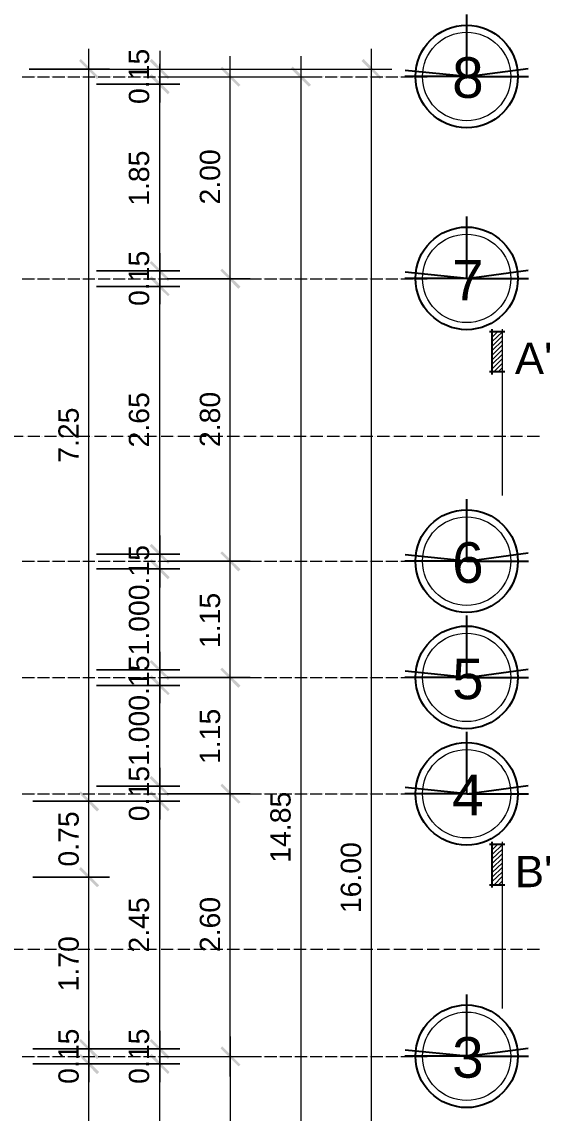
# Model space of a CAD drawing. Header units: millimetres. Extents: x 0 to 51.9, y -1.9 to 29.7.
# Drawn here: x 46.64 to 51.87, y 12.71 to 23.51 of the extents above; entities that cross this region are included whole.
import ezdxf

# ---------------------------------------------------------------- set-up
doc = ezdxf.new("R2010")
doc.units = ezdxf.units.MM
for name, color, linetype in [('PDF_0', 7, 'Continuous'), ('PDF_Acabados', 7, 'Continuous'), ('PDF_Arquitectura', 7, 'Continuous'), ('PDF_Ejes', 7, 'Continuous'), ('PDF_Text', 7, 'Continuous')]:
    doc.layers.add(name, color=color, linetype=linetype)
doc.styles.add('PDF ArialMT', font='arial.ttf')

msp = doc.modelspace()

# ---------------------------------------------------------------- hatches: boundary and pattern name
at = {"layer": 'PDF_0', "transparency": 33554559}
for points in [[(47.382, 22.949), (47.404, 22.966), (47.222, 23.148), (47.205, 23.127)], [(47.924, 23.148), (47.903, 23.127), (48.085, 22.949), (48.102, 22.966)], [(50.185, 22.949), (50.202, 22.966), (50.024, 23.148), (50.003, 23.127)], [(48.784, 22.873), (48.805, 22.89), (48.623, 23.072), (48.606, 23.051)], [(49.482, 22.873), (49.503, 22.89), (49.321, 23.072), (49.304, 23.051)], [(47.903, 22.979), (48.085, 22.797), (48.102, 22.818), (47.924, 22.996)], [(48.102, 20.968), (47.924, 21.146), (47.903, 21.129), (48.085, 20.947)], [(48.805, 20.892), (48.623, 21.07), (48.606, 21.053), (48.784, 20.871)], [(47.903, 20.977), (48.085, 20.799), (48.102, 20.816), (47.924, 20.998)], [(48.102, 18.166), (47.924, 18.348), (47.903, 18.327), (48.085, 18.149)], [(48.805, 18.094), (48.623, 18.271), (48.606, 18.255), (48.784, 18.073)], [(47.903, 18.178), (48.085, 17.996), (48.102, 18.017), (47.924, 18.195)], [(48.102, 17.018), (47.924, 17.196), (47.903, 17.179), (48.085, 16.997)], [(48.805, 16.942), (48.623, 17.12), (48.606, 17.103), (48.784, 16.921)], [(47.903, 17.027), (48.085, 16.849), (48.102, 16.866), (47.924, 17.048)], [(48.102, 15.867), (47.924, 16.049), (47.903, 16.028), (48.085, 15.85)], [(47.404, 15.719), (47.222, 15.897), (47.205, 15.88), (47.382, 15.698)], [(47.903, 15.88), (48.085, 15.698), (48.102, 15.719), (47.924, 15.897)], [(48.805, 15.791), (48.623, 15.973), (48.606, 15.952), (48.784, 15.774)], [(47.404, 14.965), (47.222, 15.147), (47.205, 15.126), (47.382, 14.948)], [(47.404, 13.268), (47.222, 13.445), (47.205, 13.428), (47.382, 13.246)], [(48.102, 13.268), (47.924, 13.445), (47.903, 13.428), (48.085, 13.246)], [(47.205, 13.28), (47.382, 13.098), (47.404, 13.119), (47.222, 13.297)], [(47.903, 13.28), (48.085, 13.098), (48.102, 13.119), (47.924, 13.297)], [(48.805, 13.191), (48.623, 13.373), (48.606, 13.352), (48.784, 13.174)]]:
    msp.add_hatch(color=256, dxfattribs=at).paths.add_polyline_path(points)

# ---------------------------------------------------------------- linework, layer by layer
for p, q in [((51.046, 22.973), (51.046, 23.586)), ((51.046, 22.973), (50.436, 23.034)), ((51.046, 22.973), (51.655, 23.054)), ((51.046, 22.973), (50.433, 22.973)), ((51.046, 22.973), (51.66, 22.973)), ((51.046, 20.975), (51.046, 21.588)), ((51.046, 20.975), (50.433, 20.975)), ((51.046, 20.975), (50.436, 21.035)), ((51.046, 20.975), (51.655, 21.055)), ((51.046, 20.975), (51.66, 20.975)), ((51.046, 18.176), (51.046, 18.79)), ((51.046, 18.176), (50.433, 18.176)), ((51.046, 18.176), (50.436, 18.237)), ((51.046, 18.176), (51.655, 18.257)), ((51.046, 18.176), (51.66, 18.176)), ((51.046, 17.025), (51.046, 17.638)), ((51.046, 17.025), (50.436, 17.086)), ((51.046, 17.025), (51.655, 17.106)), ((51.046, 17.025), (50.433, 17.025)), ((51.046, 17.025), (51.66, 17.025)), ((51.046, 15.873), (51.046, 16.487)), ((51.046, 15.873), (50.436, 15.934)), ((51.046, 15.873), (51.655, 15.954)), ((51.046, 15.873), (50.433, 15.873)), ((51.046, 15.873), (51.66, 15.873)), ((51.046, 13.274), (51.046, 13.887)), ((51.046, 13.274), (50.436, 13.335)), ((51.046, 13.274), (51.655, 13.355)), ((51.046, 13.274), (50.433, 13.274)), ((51.046, 13.274), (51.66, 13.274))]:
    msp.add_line(p, q)
for centre in [(51.046, 22.973), (51.046, 20.975), (51.046, 18.176), (51.046, 17.025), (51.046, 15.873), (51.046, 13.274)]:
    msp.add_circle(centre, 0.508)
at = {"layer": 'PDF_Acabados', "lineweight": 25}
for points in [[(51.425, 20.447), (51.273, 20.447)], [(51.298, 20.024), (51.298, 20.473)], [(51.425, 20.05), (51.273, 20.05)], [(51.425, 15.372), (51.273, 15.372)], [(51.298, 14.944), (51.298, 15.397)], [(51.425, 14.969), (51.273, 14.969)]]:
    msp.add_lwpolyline(points, dxfattribs=at)
at = {"layer": 'PDF_Acabados', "lineweight": 9}
for points in [[(51.4, 20.447), (51.298, 20.35)], [(51.353, 20.447), (51.298, 20.392)], [(51.311, 20.447), (51.298, 20.439)], [(51.4, 20.405), (51.298, 20.304)], [(51.4, 20.359), (51.298, 20.261)], [(51.4, 20.316), (51.298, 20.215)], [(51.4, 20.27), (51.298, 20.168)], [(51.4, 20.223), (51.298, 20.126)], [(51.4, 20.181), (51.298, 20.079)], [(51.4, 20.134), (51.315, 20.05)], [(51.4, 20.092), (51.358, 20.05)], [(51.4, 15.372), (51.298, 15.27)], [(51.353, 15.372), (51.298, 15.317)], [(51.311, 15.372), (51.298, 15.359)], [(51.4, 15.325), (51.298, 15.228)], [(51.4, 15.283), (51.298, 15.181)], [(51.4, 15.236), (51.298, 15.135)], [(51.4, 15.19), (51.298, 15.092)], [(51.4, 15.147), (51.298, 15.046)], [(51.4, 15.101), (51.298, 15.003)], [(51.4, 15.058), (51.315, 14.969)], [(51.4, 15.012), (51.358, 14.969)]]:
    msp.add_lwpolyline(points, dxfattribs=at)
at = {"layer": 'PDF_Acabados', "color": 8, "lineweight": 5, "true_color": 0x808080}
for points in [[(51.4, 18.826), (51.4, 20.473)], [(51.4, 13.746), (51.4, 15.397)]]:
    msp.add_lwpolyline(points, dxfattribs=at)
at = {"layer": 'PDF_Arquitectura', "color": 250, "lineweight": 18, "true_color": 0x404040}
for points in [[(47.302, 15.596), (47.302, 23.246)], [(48.005, 23.229), (48.005, 23.047), (48.005, 22.899), (48.005, 22.717)], [(50.104, 6.85), (50.104, 23.246)], [(48.703, 20.773), (48.703, 23.174)], [(47.505, 23.047), (46.709, 23.047), (50.303, 23.047)], [(47.378, 23.047), (48.204, 23.047)], [(48.005, 20.845), (48.005, 23.098)], [(48.077, 22.971), (48.902, 22.971)], [(48.005, 21.226), (48.005, 21.049), (48.005, 20.896), (48.005, 20.718)], [(48.005, 18.047), (48.005, 21.095)], [(48.703, 17.971), (48.703, 21.171)], [(48.005, 18.428), (48.005, 18.246), (48.005, 18.098), (48.005, 17.916)], [(48.703, 16.824), (48.703, 18.373)], [(48.005, 16.896), (48.005, 18.297)], [(48.005, 17.277), (48.005, 17.099), (48.005, 16.946), (48.005, 16.769)], [(48.703, 15.672), (48.703, 17.222)], [(48.005, 15.748), (48.005, 17.145)], [(48.005, 16.129), (48.005, 15.947), (48.005, 15.799), (48.005, 15.617)], [(47.302, 14.847), (47.302, 15.998)], [(48.005, 13.149), (48.005, 15.998)], [(48.703, 13.073), (48.703, 16.074)], [(47.302, 13.149), (47.302, 15.249)], [(47.302, 13.526), (47.302, 13.348), (47.302, 13.2), (47.302, 13.018)], [(48.005, 13.526), (48.005, 13.348), (48.005, 13.2), (48.005, 13.018)], [(47.302, 10.897), (47.302, 13.399)], [(48.005, 10.148), (48.005, 13.399)], [(48.077, 13.272), (48.902, 13.272)]]:
    msp.add_lwpolyline(points, dxfattribs=at)
for points in [[(48.204, 22.899), (47.378, 22.899)], [(48.204, 21.049), (47.378, 21.049)], [(48.902, 20.972), (48.077, 20.972)], [(48.204, 20.896), (47.378, 20.896)], [(48.204, 18.246), (47.378, 18.246)], [(48.902, 18.174), (48.077, 18.174)], [(48.204, 18.098), (47.378, 18.098)], [(48.204, 17.099), (47.378, 17.099)], [(48.902, 17.023), (48.077, 17.023)], [(48.204, 16.946), (47.378, 16.946)], [(48.204, 15.947), (47.378, 15.947)], [(47.505, 15.799), (46.747, 15.799)], [(48.204, 15.799), (47.378, 15.799)], [(48.902, 15.871), (48.077, 15.871)], [(47.505, 15.046), (46.747, 15.046)], [(47.505, 13.348), (46.747, 13.348)], [(48.204, 13.348), (47.378, 13.348)], [(47.505, 13.2), (46.747, 13.2)], [(48.204, 13.2), (47.378, 13.2)]]:
    msp.add_lwpolyline(points, close=True, dxfattribs=at)
at = {"layer": 'PDF_Arquitectura', "lineweight": 5}
for points in [[(46.531, 19.414), (46.65, 19.414)], [(46.667, 19.414), (46.667, 19.414)], [(46.68, 19.414), (46.68, 19.414)], [(46.697, 19.414), (46.815, 19.414)], [(46.832, 19.414), (46.832, 19.414)], [(46.845, 19.414), (46.845, 19.414)], [(46.862, 19.414), (46.98, 19.414)], [(46.997, 19.414), (46.997, 19.414)], [(47.01, 19.414), (47.01, 19.414)], [(47.027, 19.414), (47.145, 19.414)], [(47.162, 19.414), (47.162, 19.414)], [(47.175, 19.414), (47.175, 19.414)], [(47.192, 19.414), (47.31, 19.414)], [(47.327, 19.414), (47.327, 19.414)], [(47.34, 19.414), (47.34, 19.414)], [(47.357, 19.414), (47.476, 19.414)], [(47.492, 19.414), (47.492, 19.414)], [(47.505, 19.414), (47.505, 19.414)], [(47.522, 19.414), (47.641, 19.414)], [(47.658, 19.414), (47.658, 19.414)], [(47.67, 19.414), (47.67, 19.414)], [(47.687, 19.414), (47.806, 19.414)], [(47.818, 19.414), (47.818, 19.414)], [(47.835, 19.414), (47.835, 19.414)], [(47.852, 19.414), (47.971, 19.414)], [(47.984, 19.414), (47.984, 19.414)], [(48, 19.414), (48, 19.414)], [(48.017, 19.414), (48.136, 19.414)], [(48.149, 19.414), (48.149, 19.414)], [(48.166, 19.414), (48.166, 19.414)], [(48.183, 19.414), (48.301, 19.414)], [(48.314, 19.414), (48.314, 19.414)], [(48.331, 19.414), (48.331, 19.414)], [(48.343, 19.414), (48.466, 19.414)], [(48.479, 19.414), (48.479, 19.414)], [(48.496, 19.414), (48.496, 19.414)], [(48.508, 19.414), (48.631, 19.414)], [(48.644, 19.414), (48.644, 19.414)], [(48.661, 19.414), (48.661, 19.414)], [(48.674, 19.414), (48.796, 19.414)], [(48.809, 19.414), (48.809, 19.414)], [(48.826, 19.414), (48.826, 19.414)], [(48.839, 19.414), (48.961, 19.414)], [(48.974, 19.414), (48.974, 19.414)], [(48.991, 19.414), (48.991, 19.414)], [(49.004, 19.414), (49.127, 19.414)], [(49.139, 19.414), (49.139, 19.414)], [(49.156, 19.414), (49.156, 19.414)], [(49.169, 19.414), (49.292, 19.414)], [(49.304, 19.414), (49.304, 19.414)], [(49.321, 19.414), (49.321, 19.414)], [(49.334, 19.414), (49.457, 19.414)], [(49.469, 19.414), (49.469, 19.414)], [(49.486, 19.414), (49.486, 19.414)], [(49.499, 19.414), (49.622, 19.414)], [(49.635, 19.414), (49.635, 19.414)], [(49.652, 19.414), (49.652, 19.414)], [(49.664, 19.414), (49.787, 19.414)], [(49.8, 19.414), (49.8, 19.414)], [(49.817, 19.414), (49.817, 19.414)], [(49.829, 19.414), (49.952, 19.414)], [(49.965, 19.414), (49.965, 19.414)], [(49.982, 19.414), (49.982, 19.414)], [(49.994, 19.414), (50.117, 19.414)], [(50.13, 19.414), (50.13, 19.414)], [(50.147, 19.414), (50.147, 19.414)], [(50.16, 19.414), (50.282, 19.414)], [(50.295, 19.414), (50.295, 19.414)], [(50.312, 19.414), (50.312, 19.414)], [(50.325, 19.414), (50.447, 19.414)], [(50.46, 19.414), (50.46, 19.414)], [(50.477, 19.414), (50.477, 19.414)], [(50.49, 19.414), (50.612, 19.414)], [(50.625, 19.414), (50.625, 19.414)], [(50.642, 19.414), (50.642, 19.414)], [(50.655, 19.414), (50.773, 19.414)], [(50.79, 19.414), (50.79, 19.414)], [(50.807, 19.414), (50.807, 19.414)], [(50.82, 19.414), (50.938, 19.414)], [(50.955, 19.414), (50.955, 19.414)], [(50.972, 19.414), (50.972, 19.414)], [(50.985, 19.414), (51.104, 19.414)], [(51.121, 19.414), (51.121, 19.414)], [(51.137, 19.414), (51.137, 19.414)], [(51.15, 19.414), (51.269, 19.414)], [(51.286, 19.414), (51.286, 19.414)], [(51.303, 19.414), (51.303, 19.414)], [(51.315, 19.414), (51.434, 19.414)], [(51.451, 19.414), (51.451, 19.414)], [(51.463, 19.414), (51.463, 19.414)], [(51.48, 19.414), (51.599, 19.414)], [(51.616, 19.414), (51.616, 19.414)], [(51.629, 19.414), (51.629, 19.414)], [(51.645, 19.414), (51.768, 19.414)], [(46.531, 14.334), (46.65, 14.334)], [(46.667, 14.334), (46.667, 14.334)], [(46.68, 14.334), (46.68, 14.334)], [(46.697, 14.334), (46.815, 14.334)], [(46.832, 14.334), (46.832, 14.334)], [(46.845, 14.334), (46.845, 14.334)], [(46.862, 14.334), (46.98, 14.334)], [(46.997, 14.334), (46.997, 14.334)], [(47.01, 14.334), (47.01, 14.334)], [(47.027, 14.334), (47.145, 14.334)], [(47.162, 14.334), (47.162, 14.334)], [(47.175, 14.334), (47.175, 14.334)], [(47.192, 14.334), (47.31, 14.334)], [(47.327, 14.334), (47.327, 14.334)], [(47.34, 14.334), (47.34, 14.334)], [(47.357, 14.334), (47.476, 14.334)], [(47.492, 14.334), (47.492, 14.334)], [(47.505, 14.334), (47.505, 14.334)], [(47.522, 14.334), (47.641, 14.334)], [(47.658, 14.334), (47.658, 14.334)], [(47.67, 14.334), (47.67, 14.334)], [(47.687, 14.334), (47.806, 14.334)], [(47.818, 14.334), (47.818, 14.334)], [(47.835, 14.334), (47.835, 14.334)], [(47.852, 14.334), (47.971, 14.334)], [(47.984, 14.334), (47.984, 14.334)], [(48, 14.334), (48, 14.334)], [(48.017, 14.334), (48.136, 14.334)], [(48.149, 14.334), (48.149, 14.334)], [(48.166, 14.334), (48.166, 14.334)], [(48.183, 14.334), (48.301, 14.334)], [(48.314, 14.334), (48.314, 14.334)], [(48.331, 14.334), (48.331, 14.334)], [(48.343, 14.334), (48.466, 14.334)], [(48.479, 14.334), (48.479, 14.334)], [(48.496, 14.334), (48.496, 14.334)], [(48.508, 14.334), (48.631, 14.334)], [(48.644, 14.334), (48.644, 14.334)], [(48.661, 14.334), (48.661, 14.334)], [(48.674, 14.334), (48.796, 14.334)], [(48.809, 14.334), (48.809, 14.334)], [(48.826, 14.334), (48.826, 14.334)], [(48.839, 14.334), (48.961, 14.334)], [(48.974, 14.334), (48.974, 14.334)], [(48.991, 14.334), (48.991, 14.334)], [(49.004, 14.334), (49.127, 14.334)], [(49.139, 14.334), (49.139, 14.334)], [(49.156, 14.334), (49.156, 14.334)], [(49.169, 14.334), (49.292, 14.334)], [(49.304, 14.334), (49.304, 14.334)], [(49.321, 14.334), (49.321, 14.334)], [(49.334, 14.334), (49.457, 14.334)], [(49.469, 14.334), (49.469, 14.334)], [(49.486, 14.334), (49.486, 14.334)], [(49.499, 14.334), (49.622, 14.334)], [(49.635, 14.334), (49.635, 14.334)], [(49.652, 14.334), (49.652, 14.334)], [(49.664, 14.334), (49.787, 14.334)], [(49.8, 14.334), (49.8, 14.334)], [(49.817, 14.334), (49.817, 14.334)], [(49.829, 14.334), (49.952, 14.334)], [(49.965, 14.334), (49.965, 14.334)], [(49.982, 14.334), (49.982, 14.334)], [(49.994, 14.334), (50.117, 14.334)], [(50.13, 14.334), (50.13, 14.334)], [(50.147, 14.334), (50.147, 14.334)], [(50.16, 14.334), (50.282, 14.334)], [(50.295, 14.334), (50.295, 14.334)], [(50.312, 14.334), (50.312, 14.334)], [(50.325, 14.334), (50.447, 14.334)], [(50.46, 14.334), (50.46, 14.334)], [(50.477, 14.334), (50.477, 14.334)], [(50.49, 14.334), (50.612, 14.334)], [(50.625, 14.334), (50.625, 14.334)], [(50.642, 14.334), (50.642, 14.334)], [(50.655, 14.334), (50.773, 14.334)], [(50.79, 14.334), (50.79, 14.334)], [(50.807, 14.334), (50.807, 14.334)], [(50.82, 14.334), (50.938, 14.334)], [(50.955, 14.334), (50.955, 14.334)], [(50.972, 14.334), (50.972, 14.334)], [(50.985, 14.334), (51.104, 14.334)], [(51.121, 14.334), (51.121, 14.334)], [(51.137, 14.334), (51.137, 14.334)], [(51.15, 14.334), (51.269, 14.334)], [(51.286, 14.334), (51.286, 14.334)], [(51.303, 14.334), (51.303, 14.334)], [(51.315, 14.334), (51.434, 14.334)], [(51.451, 14.334), (51.451, 14.334)], [(51.463, 14.334), (51.463, 14.334)], [(51.48, 14.334), (51.599, 14.334)], [(51.616, 14.334), (51.616, 14.334)], [(51.629, 14.334), (51.629, 14.334)], [(51.645, 14.334), (51.768, 14.334)]]:
    msp.add_lwpolyline(points, dxfattribs=at)
at = {"layer": 'PDF_Ejes', "lineweight": 18}
for points in [[(49.402, 23.174), (49.402, 7.925)], [(48.779, 22.971), (49.605, 22.971)], [(48.703, 13.471), (48.703, 10.071)], [(48.077, 13.272), (48.902, 13.272)]]:
    msp.add_lwpolyline(points, dxfattribs=at)
at = {"layer": 'PDF_Ejes', "lineweight": 9}
for points in [[(46.642, 22.971), (46.764, 22.971)], [(46.777, 22.971), (46.777, 22.971)], [(46.794, 22.971), (46.912, 22.971)], [(46.929, 22.971), (46.929, 22.971)], [(46.942, 22.971), (47.065, 22.971)], [(47.078, 22.971), (47.078, 22.971)], [(47.095, 22.971), (47.213, 22.971)], [(47.23, 22.971), (47.23, 22.971)], [(47.243, 22.971), (47.361, 22.971)], [(47.378, 22.971), (47.378, 22.971)], [(47.395, 22.971), (47.514, 22.971)], [(47.526, 22.971), (47.526, 22.971)], [(47.543, 22.971), (47.662, 22.971)], [(47.679, 22.971), (47.679, 22.971)], [(47.691, 22.971), (47.814, 22.971)], [(47.827, 22.971), (47.827, 22.971)], [(47.844, 22.971), (47.962, 22.971)], [(47.979, 22.971), (47.979, 22.971)], [(47.992, 22.971), (48.115, 22.971)], [(48.127, 22.971), (48.127, 22.971)], [(48.144, 22.971), (48.263, 22.971)], [(48.28, 22.971), (48.28, 22.971)], [(48.293, 22.971), (48.415, 22.971)], [(48.428, 22.971), (48.428, 22.971)], [(48.445, 22.971), (48.564, 22.971)], [(48.58, 22.971), (48.58, 22.971)], [(48.593, 22.971), (48.712, 22.971)], [(48.729, 22.971), (48.729, 22.971)], [(48.741, 22.971), (48.864, 22.971)], [(48.877, 22.971), (48.877, 22.971)], [(48.894, 22.971), (49.012, 22.971)], [(49.029, 22.971), (49.029, 22.971)], [(49.042, 22.971), (49.165, 22.971)], [(49.177, 22.971), (49.177, 22.971)], [(49.194, 22.971), (49.313, 22.971)], [(49.33, 22.971), (49.33, 22.971)], [(49.342, 22.971), (49.465, 22.971)], [(49.478, 22.971), (49.478, 22.971)], [(49.495, 22.971), (49.613, 22.971)], [(49.63, 22.971), (49.63, 22.971)], [(49.643, 22.971), (49.762, 22.971)], [(49.779, 22.971), (49.779, 22.971)], [(49.795, 22.971), (49.914, 22.971)], [(49.927, 22.971), (49.927, 22.971)], [(49.944, 22.971), (50.062, 22.971)], [(50.079, 22.971), (50.079, 22.971)], [(50.092, 22.971), (50.215, 22.971)], [(50.227, 22.971), (50.227, 22.971)], [(50.244, 22.971), (50.363, 22.971)], [(50.38, 22.971), (50.38, 22.971)], [(50.392, 22.971), (50.515, 22.971)], [(50.528, 22.971), (50.528, 22.971)], [(50.545, 22.971), (50.655, 22.971)], [(46.642, 20.972), (46.764, 20.972)], [(46.777, 20.972), (46.777, 20.972)], [(46.794, 20.972), (46.912, 20.972)], [(46.929, 20.972), (46.929, 20.972)], [(46.942, 20.972), (47.065, 20.972)], [(47.078, 20.972), (47.078, 20.972)], [(47.095, 20.972), (47.213, 20.972)], [(47.23, 20.972), (47.23, 20.972)], [(47.243, 20.972), (47.361, 20.972)], [(47.378, 20.972), (47.378, 20.972)], [(47.395, 20.972), (47.514, 20.972)], [(47.526, 20.972), (47.526, 20.972)], [(47.543, 20.972), (47.662, 20.972)], [(47.679, 20.972), (47.679, 20.972)], [(47.691, 20.972), (47.814, 20.972)], [(47.827, 20.972), (47.827, 20.972)], [(47.844, 20.972), (47.962, 20.972)], [(47.979, 20.972), (47.979, 20.972)], [(47.992, 20.972), (48.115, 20.972)], [(48.127, 20.972), (48.127, 20.972)], [(48.144, 20.972), (48.263, 20.972)], [(48.28, 20.972), (48.28, 20.972)], [(48.293, 20.972), (48.415, 20.972)], [(48.428, 20.972), (48.428, 20.972)], [(48.445, 20.972), (48.564, 20.972)], [(48.58, 20.972), (48.58, 20.972)], [(48.593, 20.972), (48.712, 20.972)], [(48.729, 20.972), (48.729, 20.972)], [(48.741, 20.972), (48.864, 20.972)], [(48.877, 20.972), (48.877, 20.972)], [(48.894, 20.972), (49.012, 20.972)], [(49.029, 20.972), (49.029, 20.972)], [(49.042, 20.972), (49.165, 20.972)], [(49.177, 20.972), (49.177, 20.972)], [(49.194, 20.972), (49.313, 20.972)], [(49.33, 20.972), (49.33, 20.972)], [(49.342, 20.972), (49.465, 20.972)], [(49.478, 20.972), (49.478, 20.972)], [(49.495, 20.972), (49.613, 20.972)], [(49.63, 20.972), (49.63, 20.972)], [(49.643, 20.972), (49.762, 20.972)], [(49.779, 20.972), (49.779, 20.972)], [(49.795, 20.972), (49.914, 20.972)], [(49.927, 20.972), (49.927, 20.972)], [(49.944, 20.972), (50.062, 20.972)], [(50.079, 20.972), (50.079, 20.972)], [(50.092, 20.972), (50.215, 20.972)], [(50.227, 20.972), (50.227, 20.972)], [(50.244, 20.972), (50.363, 20.972)], [(50.38, 20.972), (50.38, 20.972)], [(50.392, 20.972), (50.515, 20.972)], [(50.528, 20.972), (50.528, 20.972)], [(50.545, 20.972), (50.655, 20.972)], [(46.642, 18.174), (46.764, 18.174)], [(46.777, 18.174), (46.777, 18.174)], [(46.794, 18.174), (46.912, 18.174)], [(46.929, 18.174), (46.929, 18.174)], [(46.942, 18.174), (47.065, 18.174)], [(47.078, 18.174), (47.078, 18.174)], [(47.095, 18.174), (47.213, 18.174)], [(47.23, 18.174), (47.23, 18.174)], [(47.243, 18.174), (47.361, 18.174)], [(47.378, 18.174), (47.378, 18.174)], [(47.395, 18.174), (47.514, 18.174)], [(47.526, 18.174), (47.526, 18.174)], [(47.543, 18.174), (47.662, 18.174)], [(47.679, 18.174), (47.679, 18.174)], [(47.691, 18.174), (47.814, 18.174)], [(47.827, 18.174), (47.827, 18.174)], [(47.844, 18.174), (47.962, 18.174)], [(47.979, 18.174), (47.979, 18.174)], [(47.992, 18.174), (48.115, 18.174)], [(48.127, 18.174), (48.127, 18.174)], [(48.144, 18.174), (48.263, 18.174)], [(48.28, 18.174), (48.28, 18.174)], [(48.293, 18.174), (48.415, 18.174)], [(48.428, 18.174), (48.428, 18.174)], [(48.445, 18.174), (48.564, 18.174)], [(48.58, 18.174), (48.58, 18.174)], [(48.593, 18.174), (48.712, 18.174)], [(48.729, 18.174), (48.729, 18.174)], [(48.741, 18.174), (48.864, 18.174)], [(48.877, 18.174), (48.877, 18.174)], [(48.894, 18.174), (49.012, 18.174)], [(49.029, 18.174), (49.029, 18.174)], [(49.042, 18.174), (49.165, 18.174)], [(49.177, 18.174), (49.177, 18.174)], [(49.194, 18.174), (49.313, 18.174)], [(49.33, 18.174), (49.33, 18.174)], [(49.342, 18.174), (49.465, 18.174)], [(49.478, 18.174), (49.478, 18.174)], [(49.495, 18.174), (49.613, 18.174)], [(49.63, 18.174), (49.63, 18.174)], [(49.643, 18.174), (49.762, 18.174)], [(49.779, 18.174), (49.779, 18.174)], [(49.795, 18.174), (49.914, 18.174)], [(49.927, 18.174), (49.927, 18.174)], [(49.944, 18.174), (50.062, 18.174)], [(50.079, 18.174), (50.079, 18.174)], [(50.092, 18.174), (50.215, 18.174)], [(50.227, 18.174), (50.227, 18.174)], [(50.244, 18.174), (50.363, 18.174)], [(50.38, 18.174), (50.38, 18.174)], [(50.392, 18.174), (50.515, 18.174)], [(50.528, 18.174), (50.528, 18.174)], [(50.545, 18.174), (50.655, 18.174)], [(46.642, 17.023), (46.764, 17.023)], [(46.777, 17.023), (46.777, 17.023)], [(46.794, 17.023), (46.912, 17.023)], [(46.929, 17.023), (46.929, 17.023)], [(46.942, 17.023), (47.065, 17.023)], [(47.078, 17.023), (47.078, 17.023)], [(47.095, 17.023), (47.213, 17.023)], [(47.23, 17.023), (47.23, 17.023)], [(47.243, 17.023), (47.361, 17.023)], [(47.378, 17.023), (47.378, 17.023)], [(47.395, 17.023), (47.514, 17.023)], [(47.526, 17.023), (47.526, 17.023)], [(47.543, 17.023), (47.662, 17.023)], [(47.679, 17.023), (47.679, 17.023)], [(47.691, 17.023), (47.814, 17.023)], [(47.827, 17.023), (47.827, 17.023)], [(47.844, 17.023), (47.962, 17.023)], [(47.979, 17.023), (47.979, 17.023)], [(47.992, 17.023), (48.115, 17.023)], [(48.127, 17.023), (48.127, 17.023)], [(48.144, 17.023), (48.263, 17.023)], [(48.28, 17.023), (48.28, 17.023)], [(48.293, 17.023), (48.415, 17.023)], [(48.428, 17.023), (48.428, 17.023)], [(48.445, 17.023), (48.564, 17.023)], [(48.58, 17.023), (48.58, 17.023)], [(48.593, 17.023), (48.712, 17.023)], [(48.729, 17.023), (48.729, 17.023)], [(48.741, 17.023), (48.864, 17.023)], [(48.877, 17.023), (48.877, 17.023)], [(48.894, 17.023), (49.012, 17.023)], [(49.029, 17.023), (49.029, 17.023)], [(49.042, 17.023), (49.165, 17.023)], [(49.177, 17.023), (49.177, 17.023)], [(49.194, 17.023), (49.313, 17.023)], [(49.33, 17.023), (49.33, 17.023)], [(49.342, 17.023), (49.465, 17.023)], [(49.478, 17.023), (49.478, 17.023)], [(49.495, 17.023), (49.613, 17.023)], [(49.63, 17.023), (49.63, 17.023)], [(49.643, 17.023), (49.762, 17.023)], [(49.779, 17.023), (49.779, 17.023)], [(49.795, 17.023), (49.914, 17.023)], [(49.927, 17.023), (49.927, 17.023)], [(49.944, 17.023), (50.062, 17.023)], [(50.079, 17.023), (50.079, 17.023)], [(50.092, 17.023), (50.215, 17.023)], [(50.227, 17.023), (50.227, 17.023)], [(50.244, 17.023), (50.363, 17.023)], [(50.38, 17.023), (50.38, 17.023)], [(50.392, 17.023), (50.515, 17.023)], [(50.528, 17.023), (50.528, 17.023)], [(50.545, 17.023), (50.655, 17.023)], [(46.642, 15.871), (46.764, 15.871)], [(46.777, 15.871), (46.777, 15.871)], [(46.794, 15.871), (46.912, 15.871)], [(46.929, 15.871), (46.929, 15.871)], [(46.942, 15.871), (47.065, 15.871)], [(47.078, 15.871), (47.078, 15.871)], [(47.095, 15.871), (47.213, 15.871)], [(47.23, 15.871), (47.23, 15.871)], [(47.243, 15.871), (47.361, 15.871)], [(47.378, 15.871), (47.378, 15.871)], [(47.395, 15.871), (47.514, 15.871)], [(47.526, 15.871), (47.526, 15.871)], [(47.543, 15.871), (47.662, 15.871)], [(47.679, 15.871), (47.679, 15.871)], [(47.691, 15.871), (47.814, 15.871)], [(47.827, 15.871), (47.827, 15.871)], [(47.844, 15.871), (47.962, 15.871)], [(47.979, 15.871), (47.979, 15.871)], [(47.992, 15.871), (48.115, 15.871)], [(48.127, 15.871), (48.127, 15.871)], [(48.144, 15.871), (48.263, 15.871)], [(48.28, 15.871), (48.28, 15.871)], [(48.293, 15.871), (48.415, 15.871)], [(48.428, 15.871), (48.428, 15.871)], [(48.445, 15.871), (48.564, 15.871)], [(48.58, 15.871), (48.58, 15.871)], [(48.593, 15.871), (48.712, 15.871)], [(48.729, 15.871), (48.729, 15.871)], [(48.741, 15.871), (48.864, 15.871)], [(48.877, 15.871), (48.877, 15.871)], [(48.894, 15.871), (49.012, 15.871)], [(49.029, 15.871), (49.029, 15.871)], [(49.042, 15.871), (49.165, 15.871)], [(49.177, 15.871), (49.177, 15.871)], [(49.194, 15.871), (49.313, 15.871)], [(49.33, 15.871), (49.33, 15.871)], [(49.342, 15.871), (49.465, 15.871)], [(49.478, 15.871), (49.478, 15.871)], [(49.495, 15.871), (49.613, 15.871)], [(49.63, 15.871), (49.63, 15.871)], [(49.643, 15.871), (49.762, 15.871)], [(49.779, 15.871), (49.779, 15.871)], [(49.795, 15.871), (49.914, 15.871)], [(49.927, 15.871), (49.927, 15.871)], [(49.944, 15.871), (50.062, 15.871)], [(50.079, 15.871), (50.079, 15.871)], [(50.092, 15.871), (50.215, 15.871)], [(50.227, 15.871), (50.227, 15.871)], [(50.244, 15.871), (50.363, 15.871)], [(50.38, 15.871), (50.38, 15.871)], [(50.392, 15.871), (50.515, 15.871)], [(50.528, 15.871), (50.528, 15.871)], [(50.545, 15.871), (50.655, 15.871)], [(46.642, 13.272), (46.764, 13.272)], [(46.777, 13.272), (46.777, 13.272)], [(46.794, 13.272), (46.912, 13.272)], [(46.929, 13.272), (46.929, 13.272)], [(46.942, 13.272), (47.065, 13.272)], [(47.078, 13.272), (47.078, 13.272)], [(47.095, 13.272), (47.213, 13.272)], [(47.23, 13.272), (47.23, 13.272)], [(47.243, 13.272), (47.361, 13.272)], [(47.378, 13.272), (47.378, 13.272)], [(47.395, 13.272), (47.514, 13.272)], [(47.526, 13.272), (47.526, 13.272)], [(47.543, 13.272), (47.662, 13.272)], [(47.679, 13.272), (47.679, 13.272)], [(47.691, 13.272), (47.814, 13.272)], [(47.827, 13.272), (47.827, 13.272)], [(47.844, 13.272), (47.962, 13.272)], [(47.979, 13.272), (47.979, 13.272)], [(47.992, 13.272), (48.115, 13.272)], [(48.127, 13.272), (48.127, 13.272)], [(48.144, 13.272), (48.263, 13.272)], [(48.28, 13.272), (48.28, 13.272)], [(48.293, 13.272), (48.415, 13.272)], [(48.428, 13.272), (48.428, 13.272)], [(48.445, 13.272), (48.564, 13.272)], [(48.58, 13.272), (48.58, 13.272)], [(48.593, 13.272), (48.712, 13.272)], [(48.729, 13.272), (48.729, 13.272)], [(48.741, 13.272), (48.864, 13.272)], [(48.877, 13.272), (48.877, 13.272)], [(48.894, 13.272), (49.012, 13.272)], [(49.029, 13.272), (49.029, 13.272)], [(49.042, 13.272), (49.165, 13.272)], [(49.177, 13.272), (49.177, 13.272)], [(49.194, 13.272), (49.313, 13.272)], [(49.33, 13.272), (49.33, 13.272)], [(49.342, 13.272), (49.465, 13.272)], [(49.478, 13.272), (49.478, 13.272)], [(49.495, 13.272), (49.613, 13.272)], [(49.63, 13.272), (49.63, 13.272)], [(49.643, 13.272), (49.762, 13.272)], [(49.779, 13.272), (49.779, 13.272)], [(49.795, 13.272), (49.914, 13.272)], [(49.927, 13.272), (49.927, 13.272)], [(49.944, 13.272), (50.062, 13.272)], [(50.079, 13.272), (50.079, 13.272)], [(50.092, 13.272), (50.215, 13.272)], [(50.227, 13.272), (50.227, 13.272)], [(50.244, 13.272), (50.363, 13.272)], [(50.38, 13.272), (50.38, 13.272)], [(50.392, 13.272), (50.515, 13.272)], [(50.528, 13.272), (50.528, 13.272)], [(50.545, 13.272), (50.655, 13.272)]]:
    msp.add_lwpolyline(points, dxfattribs=at)
at = {"layer": 'PDF_Ejes', "color": 254, "lineweight": 0, "true_color": 0xdcdcdc}
for centre in [(51.046, 22.973), (51.046, 22.973), (51.046, 20.975), (51.046, 20.975), (51.046, 18.176), (51.046, 18.176), (51.046, 17.025), (51.046, 17.025), (51.046, 15.873), (51.046, 15.873), (51.046, 13.274), (51.046, 13.274)]:
    msp.add_circle(centre, 0.438, dxfattribs=at)

# ---------------------------------------------------------------- texts
at = {"layer": 'PDF_Text', "attachment_point": 4, "rotation": 90, "style": 'PDF ArialMT'}
for s, insert, char_height in [('0.15', (47.8, 22.701), 0.2012), ('1.85', (47.8, 21.693), 0.2012), ('2.00', (48.503, 21.706), 0.2012), ('0.15', (47.8, 20.702), 0.2012), ('2.65', (47.8, 19.301), 0.2012), ('2.80', (48.503, 19.305), 0.2012), ('7.25', (47.102, 19.149), 0.2012), ('0.151.000.151.000.15', (47.8, 15.601), 0.20116), ('1.15', (48.503, 17.315), 0.2012), ('1.15', (48.503, 16.168), 0.2012), ('14.85', (49.202, 15.19), 0.2012), ('0.75', (47.102, 15.152), 0.2012), ('16.00', (49.9, 14.691), 0.2012), ('2.45', (47.8, 14.301), 0.2012), ('2.60', (48.503, 14.305), 0.2012), ('1.70', (47.102, 13.916), 0.2012), ('0.15', (47.102, 13.001), 0.2012), ('0.15', (47.8, 13.001), 0.2012)]:
    msp.add_mtext(s, dxfattribs=dict(at, insert=insert, char_height=char_height))
at = {"layer": 'PDF_Text', "char_height": 0.402, "attachment_point": 4, "style": 'PDF ArialMT'}
for s, insert in [('8', (50.902, 22.96)), ('7', (50.902, 20.957)), ('6', (50.902, 18.159)), ('5', (50.902, 17.007)), ('4', (50.902, 15.86)), ('3', (50.902, 13.26))]:
    msp.add_mtext(s, dxfattribs=dict(at, insert=insert))
at = {"layer": 'PDF_Text', "color": 8, "true_color": 0x808080, "char_height": 0.3098, "attachment_point": 4, "style": 'PDF ArialMT'}
for s, insert in [("A'", (51.524, 20.183)), ("B'", (51.524, 15.103))]:
    msp.add_mtext(s, dxfattribs=dict(at, insert=insert))

doc.saveas('drawing.dxf')
